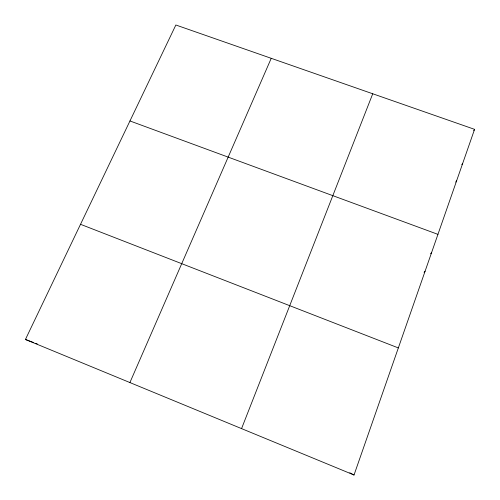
<?xml version="1.0" encoding="UTF-8"?>
<svg xmlns="http://www.w3.org/2000/svg" width="500" height="500" viewBox="0 0 500 500"><rect width="100%" height="100%" fill="white"/><g stroke="black" fill="none" stroke-linecap="round" stroke-linejoin="round"><path stroke-width="0.75" d="M354.025 475L474.569 129.338L175.856 25L25.431 339.469L354.025 475L351.681 473.775M241.556 428.612L372.738 93.769M129.906 382.562L271.231 58.312M473.713 130.612L474.569 129.338M461.8 164.681L462.675 163.456M455.694 182.087L456.606 180.844M430.6 253.744L431.562 252.669M424.075 272.288L425.094 271.219M129.956 120.956L437.944 234.363M25.431 339.469L33.712 342.581M35.844 343.381L37.262 343.913M80.519 224.306L398.344 347.925M349.762 472.769L351.094 473.469"/></g></svg>
